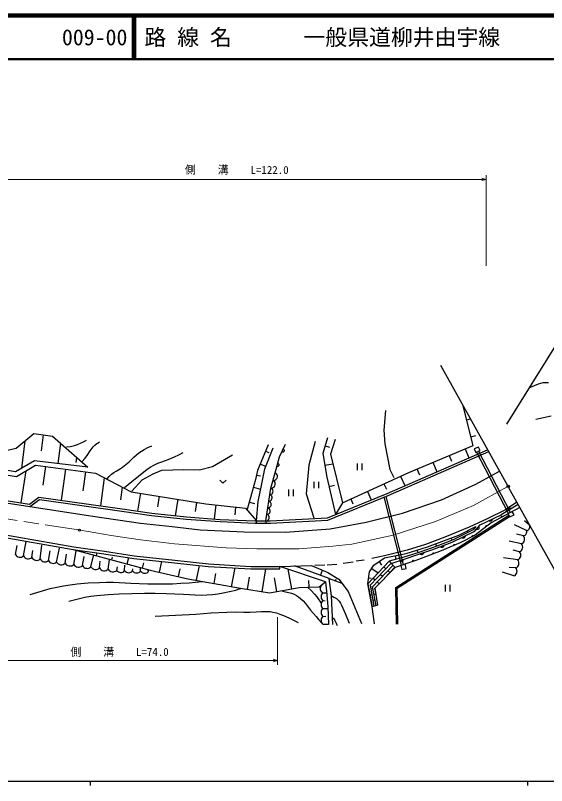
# Model space of a CAD drawing. Units: millimetres, scale not verified. Extents: x 40000 to 680000, y 20000 to 380000.
# Drawn here: x 150873 to 272345, y 204000 to 380000 of the extents above; entities that cross this region are included whole.
import ezdxf
from ezdxf.enums import TextEntityAlignment as Align

# ---------------------------------------------------------------- set-up
doc = ezdxf.new("R2010")
doc.units = ezdxf.units.MM
doc.header["$LTSCALE"] = 1000
doc.header["$PDMODE"] = 32
doc.header["$PDSIZE"] = 500
doc.linetypes.add('CHAIN', pattern=[18.5, 12, -1.5, 3.5, -1.5])
for name, color, linetype, lineweight in [('M-BGD', 7, 'Continuous', 25), ('M-BMK', 2, 'CHAIN', 13), ('M-BMK-OTRS', 5, 'Continuous', 25), ('M-BMK-SRVR', 3, 'Continuous', 25), ('M-STR-HTXT', 7, 'Continuous', 13), ('M-TTL', 2, 'Continuous', 140), ('M-TTL-BAND', 7, 'Continuous', 25), ('M-TTL-LINE', 7, 'Continuous', 50)]:
    doc.layers.add(name, color=color, linetype=linetype, lineweight=lineweight)
doc.layers.add('M-OTRS', color=6, linetype='Continuous')
doc.layers.add('M-TTL-TXT', color=7, linetype='Continuous')
doc.styles.add('ＭＳ ゴシック', font='')
doc.styles.get('ＭＳ ゴシック').set_extended_font_data('MS Gothic')

msp = doc.modelspace()

# ---------------------------------------------------------------- linework, layer by layer
at = {"layer": 'M-BGD'}
for p, q in [((269571, 295451), (270464, 295817)), ((270464, 295817), (271012, 295982)), ((271012, 295982), (271579, 296088)), ((271579, 296088), (272186, 296126)), ((272186, 296126), (272803, 296104)), ((268697, 295027), (269571, 295451)), ((255529, 281733), (253272, 290761)), ((235494, 289701), (235086, 285212)), ((254068, 287580), (254927, 287794)), ((269902, 287763), (271635, 288082)), ((271635, 288082), (273353, 288459)), ((235086, 285212), (235319, 282065)), ((151063, 281117), (155053, 284426)), ((155053, 284426), (159367, 283874)), ((157210, 284150), (156745, 280515)), ((159367, 283874), (167411, 276771)), ((222262, 283443), (221168, 279887)), ((255042, 283682), (256189, 283969)), ((153058, 282772), (152255, 276493)), ((161202, 282254), (160603, 277566)), ((208637, 281896), (206204, 276025)), ((211297, 279097), (212670, 281994)), ((219406, 282647), (218007, 277226)), ((221715, 281665), (222711, 281358)), ((224006, 283066), (222912, 279750)), ((235319, 282065), (236485, 276235)), ((240862, 275579), (255529, 281733)), ((145322, 279788), (151063, 281117)), ((207891, 276382), (209804, 281150)), ((208028, 280428), (208793, 280111)), ((221168, 279887), (222091, 274485)), ((235884, 270784), (258855, 280750)), ((236078, 270323), (259100, 280312)), ((253696, 280964), (254566, 278890)), ((256794, 281357), (255803, 280947)), ((255803, 280947), (256130, 280155)), ((256130, 280155), (257122, 280566)), ((263648, 266178), (256341, 280242)), ((264085, 266421), (256784, 280473)), ((257122, 280566), (256794, 281357)), ((155280, 278231), (150934, 275733)), ((167411, 276771), (155280, 278231)), ((164873, 279012), (164726, 277863)), ((210281, 275488), (211297, 279097)), ((222912, 279750), (225647, 268638)), ((250029, 279425), (250562, 278154)), ((150934, 275733), (145257, 276609)), ((151128, 274598), (155442, 277193)), ((155442, 277193), (169162, 275376)), ((157729, 276890), (157169, 272660)), ((206812, 277493), (208119, 276951)), ((207112, 272555), (207891, 276382)), ((218007, 277226), (217366, 270640)), ((221629, 277186), (223466, 277499)), ((229032, 277588), (229032, 276088)), ((230184, 276088), (230184, 277588)), ((242695, 276348), (243251, 275024)), ((246362, 277887), (247270, 275724)), ((145030, 275571), (151128, 274598)), ((153285, 275895), (152124, 268619)), ((162302, 276285), (161363, 269189)), ((166875, 275679), (166308, 271395)), ((169162, 275376), (177336, 271160)), ((206204, 276025), (205782, 273917)), ((205993, 274971), (206922, 274785)), ((209264, 271981), (210281, 275488)), ((225647, 268638), (240862, 275579)), ((236485, 276235), (237418, 274370)), ((238960, 274711), (239947, 272547)), ((256158, 272855), (261599, 275831)), ((171205, 274322), (170359, 267932)), ((205782, 273917), (203901, 267073)), ((219138, 273432), (219138, 271932)), ((220289, 271932), (220289, 273432)), ((222091, 274485), (224074, 265937)), ((235156, 272976), (235729, 271720)), ((248332, 269323), (256158, 272855)), ((175292, 272214), (174903, 269275)), ((177336, 271160), (194416, 268370)), ((205312, 272206), (206947, 271757)), ((206366, 268954), (207112, 272555)), ((208171, 264486), (209264, 271981)), ((213300, 271651), (213300, 270151)), ((214451, 270151), (214451, 271651)), ((222587, 272348), (223805, 272630)), ((231352, 271241), (232243, 269289)), ((143878, 269397), (154212, 267788)), ((143957, 269891), (154081, 268315)), ((154081, 268315), (156222, 269921)), ((154212, 267788), (156357, 269397)), ((156222, 269921), (175261, 267211)), ((156357, 269397), (175191, 266716)), ((179471, 270811), (178800, 266705)), ((183741, 270114), (183351, 267725)), ((188011, 269417), (187401, 265682)), ((217366, 270640), (219114, 265219)), ((222221, 265164), (235884, 270784)), ((222332, 264669), (236078, 270323)), ((227549, 269506), (228043, 268423)), ((239142, 254351), (235185, 269956)), ((239617, 254511), (235670, 270079)), ((239396, 266225), (248332, 269323)), ((154212, 267788), (168570, 265573)), ((192281, 268719), (191944, 266656)), ((194416, 268370), (203498, 267397)), ((196686, 268127), (196344, 264929)), ((201227, 267641), (201038, 265873)), ((204371, 268784), (205534, 268464)), ((206009, 264486), (206366, 268954)), ((225647, 268638), (224074, 265937)), ((266215, 267554), (259647, 264043)), ((265848, 268212), (261922, 265889)), ((265532, 268779), (262957, 267007)), ((175191, 266716), (182015, 265741)), ((175261, 267211), (182076, 266237)), ((182076, 266237), (190005, 265410)), ((203498, 267397), (206009, 264486)), ((231081, 264214), (239396, 266225)), ((237846, 249302), (263740, 265784)), ((257115, 263614), (261922, 265889)), ((262957, 267007), (258731, 264941)), ((263964, 265380), (263548, 266128)), ((263964, 265380), (264890, 265895)), ((264890, 265895), (264482, 266628)), ((168570, 265573), (179462, 263943)), ((182015, 265741), (189960, 264912)), ((189960, 264912), (197662, 264328)), ((190005, 265410), (197691, 264827)), ((197662, 264328), (205613, 263986)), ((197691, 264827), (205624, 264486)), ((205624, 264486), (209158, 264486)), ((206009, 264486), (205944, 263986)), ((208171, 264486), (208133, 263986)), ((209158, 264486), (222221, 265164)), ((209171, 263986), (222332, 264669)), ((222875, 262693), (231081, 264214)), ((238150, 249140), (263886, 265521)), ((258731, 264941), (254600, 263068)), ((259647, 264043), (256043, 261211)), ((268445, 263485), (267287, 264515)), ((137383, 262641), (164122, 257974)), ((137480, 263233), (164216, 258567)), ((179462, 263943), (186744, 263236)), ((186744, 263236), (193102, 262475)), ((193102, 262475), (203179, 261986)), ((205613, 263986), (209171, 263986)), ((212635, 261932), (222875, 262693)), ((254600, 263068), (249077, 260763)), ((255528, 262412), (250978, 260181)), ((252266, 261211), (256128, 263185)), ((256128, 263185), (255528, 262412)), ((255914, 262112), (257115, 263614)), ((267737, 262284), (265012, 263571)), ((203179, 261986), (212635, 261932)), ((249077, 260763), (244658, 259130)), ((245142, 258593), (252266, 261211)), ((250485, 260556), (250595, 260258)), ((250721, 259623), (255914, 262112)), ((256043, 261211), (252609, 259451)), ((254197, 262198), (254376, 261848)), ((267029, 261082), (265484, 261468)), ((150873, 256825), (151296, 258846)), ((152759, 256479), (153374, 259769)), ((156530, 255786), (156953, 258961)), ((244658, 259130), (240432, 257833)), ((247245, 258722), (243382, 257305)), ((246129, 257863), (250721, 259623)), ((246923, 259247), (247131, 258680)), ((250978, 260181), (247245, 258722)), ((252609, 259451), (247846, 257477)), ((266600, 259245), (263810, 259880)), ((154644, 256132), (154875, 257749)), ((158416, 255440), (158801, 257633)), ((160302, 255093), (160937, 258268)), ((164122, 257974), (171126, 256974)), ((164122, 257974), (181661, 253246)), ((164216, 258567), (171215, 257567)), ((164227, 254549), (164747, 257633)), ((169383, 256556), (169556, 257198)), ((171126, 256974), (177936, 255906)), ((171215, 257567), (178014, 256501)), ((240432, 257833), (235244, 256488)), ((235271, 256018), (240207, 257048)), ((236828, 254789), (246129, 257863)), ((240207, 257048), (245142, 258593)), ((243382, 257305), (240207, 256361)), ((247846, 257477), (242438, 255460)), ((242674, 257820), (242798, 257425)), ((266171, 257408), (264669, 257777)), ((162264, 254821), (162553, 256883)), ((166190, 254277), (166594, 256363)), ((168152, 254005), (168730, 256537)), ((170115, 253733), (170231, 255267)), ((172078, 253461), (172366, 255555)), ((172891, 255610), (173060, 256236)), ((176399, 254665), (176782, 256087)), ((177936, 255906), (187284, 254904)), ((178014, 256501), (187347, 255501)), ((183825, 252755), (184383, 255215)), ((187347, 255501), (195013, 254701)), ((228815, 255335), (230640, 255576)), ((231452, 250138), (236344, 255288)), ((235244, 256488), (232411, 255912)), ((232825, 254344), (235271, 256018)), ((240207, 256361), (236344, 255288)), ((236344, 255288), (237717, 253872)), ((242438, 255460), (237717, 253872)), ((237739, 256533), (237905, 255736)), ((265742, 255572), (262523, 256018)), ((174041, 253188), (174214, 253997)), ((175859, 253131), (175888, 254401)), ((177677, 253073), (177735, 253535)), ((179496, 253015), (179467, 253881)), ((179907, 253719), (180217, 254871)), ((187284, 254904), (194963, 254103)), ((188155, 251774), (188559, 253555)), ((192321, 250918), (192941, 254314)), ((194963, 254103), (204727, 253501)), ((195013, 254701), (204746, 254101)), ((200326, 249455), (201105, 253724)), ((204727, 253501), (211350, 253501)), ((204746, 254101), (211350, 254101)), ((207306, 248310), (208118, 253501)), ((211350, 254101), (218549, 254301)), ((211350, 253501), (211350, 254101)), ((221781, 250591), (211350, 254101)), ((214074, 248960), (213275, 253453)), ((222609, 251300), (214716, 254194)), ((218549, 254301), (222349, 252701)), ((219353, 254375), (221659, 254471)), ((222187, 254423), (224397, 254567)), ((225837, 254807), (228095, 255095)), ((231881, 252885), (232825, 254344)), ((231996, 249785), (236789, 254830)), ((232353, 253615), (233840, 252652)), ((232540, 249432), (237233, 254372)), ((237717, 253872), (233040, 249108)), ((234048, 255181), (234599, 254375)), ((235121, 254001), (235583, 253562)), ((235274, 251384), (237677, 253914)), ((239029, 254313), (239264, 253345)), ((239264, 253345), (240258, 253587)), ((240258, 253587), (240002, 254641)), ((265312, 253735), (263810, 253829)), ((181314, 252957), (181141, 253304)), ((181661, 253246), (190320, 251283)), ((196323, 250187), (196739, 252460)), ((220636, 252023), (221080, 253235)), ((222349, 252701), (224815, 251168)), ((231452, 250138), (231881, 252885)), ((234360, 252274), (234823, 251835)), ((236046, 253122), (236508, 252683)), ((264883, 251898), (262265, 252756)), ((190320, 251283), (202327, 249090)), ((203986, 248830), (204425, 251633)), ((210668, 248354), (210119, 251442)), ((218057, 249350), (218000, 250865)), ((220338, 249436), (221781, 250591)), ((221781, 250591), (222090, 247667)), ((223180, 247330), (222609, 251300)), ((222609, 251300), (225537, 250221)), ((224073, 250760), (224229, 251184)), ((224815, 251168), (226948, 248368)), ((231452, 250138), (232439, 244860)), ((232439, 244860), (231452, 250138)), ((231666, 251512), (232236, 251423)), ((232675, 251426), (233137, 250987)), ((233600, 250547), (234041, 250128)), ((202327, 249090), (208965, 248051)), ((208965, 248051), (215777, 249263)), ((215777, 249263), (220338, 249436)), ((226948, 248368), (230015, 241068)), ((231969, 249803), (232871, 244979)), ((232578, 248983), (232138, 248901)), ((232487, 249467), (233304, 245098)), ((233005, 249131), (233267, 247731)), ((233046, 249071), (233017, 249065)), ((233040, 249108), (233683, 245203)), ((238022, 240866), (237846, 249302)), ((238322, 240873), (238150, 249140)), ((249119, 249883), (249119, 248383)), ((250270, 248383), (250270, 249883)), ((221208, 248057), (221934, 248083)), ((222090, 247667), (222297, 244813)), ((223491, 240818), (223180, 247330)), ((232385, 247581), (231945, 247499)), ((233264, 247746), (232824, 247663)), ((221214, 246260), (221701, 246188)), ((222297, 244813), (222505, 240792)), ((233683, 245203), (232439, 244860)), ((232997, 240954), (232439, 244860)), ((233071, 246344), (232632, 246262)), ((221221, 244463), (222168, 244450)), ((221227, 242666), (221856, 242686)), ((221234, 240869), (222453, 240869))]:
    msp.add_line(p, q, dxfattribs=at)
for points in [[(162535, 281376), (163476, 281519), (164409, 281722), (165107, 281951), (165797, 282241), (166456, 282561), (167119, 282903)], [(166134, 278082), (166751, 278738), (167321, 279432), (167962, 280464), (168645, 281449), (169042, 281818), (169484, 282147), (169772, 282338), (170073, 282530)], [(171838, 274110), (172330, 274670), (172859, 275183), (173354, 275545), (173894, 275865), (174647, 276284), (175365, 276754), (176133, 277359), (176866, 278014), (177959, 279043), (179093, 280028), (179678, 280457), (180304, 280840), (181162, 281264), (182058, 281647)], [(175811, 272107), (178335, 274207), (180898, 276261), (181690, 276770), (182519, 277231), (183415, 277648), (184335, 278009), (185812, 278543), (187273, 279136), (188248, 279597), (189222, 280085)], [(212155, 280907), (212224, 280838), (212274, 280762), (212321, 280655), (212327, 280555), (212312, 280458), (212259, 280346), (212193, 280273), (212112, 280214), (211999, 280181), (211908, 280171), (211812, 280184)], [(177534, 271281), (179865, 273904), (182372, 275245), (184354, 276061), (189386, 276235), (193000, 276177), (195915, 276935), (200520, 279616)], [(210898, 277677), (210978, 277622), (211040, 277554), (211104, 277457), (211126, 277359), (211127, 277261), (211094, 277142), (211041, 277059), (210971, 276987), (210866, 276936), (210777, 276911), (210681, 276907)], [(209773, 273734), (209993, 273742), (210195, 273797), (210437, 273912), (210598, 274075), (210724, 274262), (210803, 274534), (210797, 274759), (210747, 274982), (210604, 275209), (210462, 275359), (210281, 275488)], [(197593, 273830), (198343, 273121), (199093, 273830)], [(209264, 271981), (209485, 271988), (209687, 272044), (209929, 272159), (210090, 272321), (210216, 272508), (210294, 272780), (210288, 273005), (210239, 273229), (210096, 273455), (209954, 273606), (209773, 273734)], [(209046, 270482), (209226, 270513), (209386, 270582), (209572, 270704), (209686, 270856), (209768, 271023), (209802, 271256), (209771, 271440), (209705, 271618), (209562, 271788), (209428, 271896), (209264, 271981)], [(208827, 268983), (209008, 269014), (209167, 269083), (209353, 269205), (209467, 269357), (209549, 269525), (209583, 269757), (209552, 269941), (209487, 270119), (209343, 270289), (209209, 270397), (209046, 270482)], [(208609, 267484), (208789, 267515), (208948, 267584), (209135, 267706), (209249, 267858), (209331, 268026), (209364, 268258), (209334, 268442), (209268, 268620), (209124, 268790), (208991, 268898), (208827, 268983)], [(208171, 264486), (208352, 264517), (208511, 264586), (208698, 264708), (208811, 264860), (208893, 265028), (208927, 265260), (208897, 265444), (208831, 265622), (208687, 265793), (208554, 265900), (208390, 265985)], [(208390, 265985), (208571, 266016), (208730, 266085), (208916, 266207), (209030, 266359), (209112, 266527), (209146, 266759), (209115, 266943), (209049, 267121), (208906, 267292), (208772, 267399), (208609, 267484)], [(263541, 266847), (263521, 266942), (263523, 267034), (263544, 267148), (263595, 267234), (263662, 267306), (263768, 267369), (263863, 267393), (263964, 267397), (264076, 267361), (264157, 267318), (264229, 267254)], [(259880, 264922), (259891, 264826), (259881, 264734), (259850, 264622), (259791, 264541), (259718, 264476), (259606, 264423), (259509, 264408), (259409, 264414), (259300, 264460), (259224, 264510), (259157, 264580)], [(262266, 265443), (262231, 265476), (262191, 265499), (262136, 265520), (262086, 265520), (262037, 265511), (261983, 265482), (261948, 265447), (261921, 265405), (261907, 265348), (261905, 265302), (261913, 265254)], [(256765, 263175), (256816, 263093), (256847, 263007), (256869, 262892), (256851, 262794), (256814, 262703), (256737, 262606), (256656, 262550), (256564, 262511), (256446, 262505), (256355, 262517), (256265, 262551)], [(258682, 263284), (258642, 263311), (258599, 263327), (258541, 263338), (258491, 263329), (258445, 263312), (258396, 263274), (258369, 263233), (258349, 263187), (258345, 263128), (258351, 263083), (258367, 263037)], [(253678, 261040), (253689, 260943), (253679, 260852), (253649, 260740), (253590, 260659), (253518, 260593), (253406, 260539), (253309, 260524), (253209, 260529), (253101, 260575), (253024, 260624), (252957, 260694)], [(255594, 260981), (255560, 261015), (255521, 261039), (255466, 261060), (255416, 261061), (255367, 261053), (255312, 261025), (255277, 260990), (255249, 260949), (255234, 260892), (255231, 260847), (255238, 260798)], [(248799, 258886), (248802, 258789), (248785, 258699), (248745, 258589), (248680, 258513), (248602, 258453), (248487, 258409), (248389, 258401), (248289, 258415), (248185, 258469), (248112, 258525), (248051, 258600)], [(251436, 258965), (251404, 259002), (251367, 259029), (251315, 259054), (251265, 259060), (251216, 259055), (251158, 259032), (251121, 259000), (251089, 258961), (251070, 258905), (251064, 258860), (251066, 258812)], [(244184, 257220), (244182, 257123), (244161, 257034), (244116, 256926), (244048, 256853), (243968, 256797), (243850, 256758), (243752, 256755), (243653, 256773), (243551, 256832), (243481, 256891), (243424, 256969)], [(246658, 257034), (246628, 257072), (246592, 257100), (246540, 257128), (246490, 257135), (246441, 257132), (246383, 257111), (246344, 257080), (246311, 257042), (246290, 256987), (246282, 256943), (246283, 256894)], [(239533, 255683), (239532, 255586), (239511, 255497), (239466, 255389), (239398, 255316), (239317, 255260), (239199, 255221), (239101, 255218), (239003, 255236), (238901, 255295), (238831, 255354), (238774, 255432)], [(242028, 255322), (241999, 255361), (241963, 255390), (241912, 255419), (241863, 255428), (241814, 255427), (241755, 255407), (241715, 255378), (241681, 255341), (241658, 255287), (241649, 255243), (241648, 255194)], [(154267, 247695), (156531, 248386), (158820, 249022), (160326, 249377), (161855, 249675), (163435, 249915), (165023, 250096), (167545, 250299), (170080, 250442), (171707, 250488), (173343, 250473), (177251, 250276), (181167, 250139), (183977, 250110), (186787, 250142), (188694, 250223), (190597, 250364), (192090, 250504), (193582, 250657)], [(163083, 246163), (164905, 246625), (166747, 247029), (168126, 247259), (169524, 247430), (172069, 247638), (174625, 247787), (177489, 247909), (180365, 247972), (182853, 247982), (185342, 247932), (189341, 247712), (193337, 247551), (194625, 247578), (195919, 247664), (197170, 247809), (198422, 248015), (199837, 248322), (201249, 248690), (201836, 248854), (202433, 249023)], [(211961, 248468), (213005, 248229), (214025, 247935), (214607, 247710), (215165, 247429), (215636, 247121), (216082, 246755), (216645, 246195), (217174, 245582), (218388, 244060), (219628, 242603), (220273, 241875), (220920, 241154)], [(217666, 249308), (218499, 248554), (219294, 247754), (219816, 247126), (220298, 246451), (220520, 246118), (220745, 245773)], [(223055, 247418), (223692, 247093), (224293, 246719), (224623, 246445), (224910, 246129), (225216, 245682), (225476, 245193), (226344, 243141), (227220, 241154)], [(182806, 242702), (187454, 242921), (192104, 243200), (195658, 243451), (199221, 243642), (201166, 243685), (203108, 243668), (204504, 243655), (205904, 243701), (207166, 243791), (208431, 243820), (209103, 243769), (209779, 243658), (210574, 243458), (211367, 243195), (212566, 242710), (213743, 242170), (214640, 241731), (215530, 241284)], [(223510, 242344), (223884, 241740), (224209, 241101), (224315, 240853), (224420, 240594)]]:
    msp.add_lwpolyline(points, dxfattribs=at)
for centre, radius, start, end in [((266932, 261948), 872, 276.35966, 22.61987), ((267641, 263150), 872, 276.35966, 22.61987), ((266126, 260324), 1179, 293.71895, 39.97915), ((265696, 258488), 1179, 293.71895, 39.97915), ((265267, 256651), 1179, 293.71895, 39.97915), ((151946, 257359), 1198, 206.46219, 312.7224), ((153831, 257013), 1198, 206.46219, 312.7224), ((155717, 256666), 1198, 206.46219, 312.7224), ((157603, 256320), 1198, 206.46219, 312.7224), ((159489, 255974), 1198, 206.46219, 312.7224), ((264838, 254814), 1179, 293.71895, 39.97915), ((161385, 255693), 1238, 208.97586, 315.23607), ((163348, 255421), 1238, 208.97586, 315.23607), ((165310, 255149), 1238, 208.97586, 315.23607), ((167273, 254877), 1238, 208.97586, 315.23607), ((169236, 254605), 1238, 208.97586, 315.23607), ((171199, 254333), 1238, 208.97586, 315.23607), ((173161, 254060), 1238, 208.97586, 315.23607), ((264409, 252977), 1179, 293.71895, 39.97915), ((174971, 253841), 1137, 215.05159, 321.3118), ((176790, 253784), 1137, 215.05159, 321.3118), ((178608, 253726), 1137, 215.05159, 321.3118), ((180427, 253668), 1137, 215.05159, 321.3118), ((221678, 249062), 1110, 138.67233, 244.93254), ((221885, 247161), 1123, 127.07675, 233.33694), ((221891, 245364), 1123, 127.07675, 233.33694), ((221898, 243567), 1123, 127.07675, 233.33694), ((221904, 241770), 1123, 127.07675, 233.33694)]:
    msp.add_arc(centre, radius, start, end, dxfattribs=at)
at = {"layer": 'M-BMK'}
for p, q in [((66300, 277722), (165280, 262416)), ((255596, 267990), (263316, 272239)), ((246953, 264376), (255596, 267990)), ((237264, 261234), (246953, 264376)), ((165774, 262337), (172785, 261181)), ((172785, 261181), (179489, 260134)), ((227784, 259191), (237264, 261234)), ((179489, 260134), (187293, 259244)), ((187293, 259244), (199078, 258353)), ((215685, 258091), (223436, 258720)), ((223436, 258720), (227784, 259191)), ((199078, 258353), (206096, 258091)), ((206096, 258091), (215685, 258091))]:
    msp.add_line(p, q, dxfattribs=at)
at = {"layer": 'M-BMK-OTRS'}
for p, q in [((275143, 305750), (263204, 286569)), ((248079, 300074), (263413, 272578)), ((263657, 272141), (275598, 250728))]:
    msp.add_line(p, q, dxfattribs=at)
at = {"layer": 'M-BMK-SRVR'}
for centre, radius in [((263535, 272359), 249), ((263535, 272359), 7.5), ((165527, 262377), 249), ((165527, 262377), 7.5)]:
    msp.add_circle(centre, radius, dxfattribs=at)
at = {"layer": 'M-OTRS'}
msp.add_point((263587, 272396), dxfattribs=at)
at = {"layer": 'M-STR-HTXT'}
for p, q in [((258554, 343529), (258554, 322807)), ((144253, 342529), (258554, 342529)), ((210801, 231576), (210801, 242518)), ((138464, 232576), (210801, 232576))]:
    msp.add_line(p, q, dxfattribs=at)
for points in [[(257554, 342816), (258554, 342529), (257554, 342244)], [(209801, 232863), (210801, 232576), (209801, 232291)]]:
    msp.add_lwpolyline(points, dxfattribs=at)
at = {"layer": 'M-TTL'}
msp.add_line((680000, 380000), (40000, 380000), dxfattribs=at)
at = {"layer": 'M-TTL-BAND'}
for p, q in [((40000, 205000), (579000, 205000)), ((168000, 205000), (168000, 204000)), ((268000, 205000), (268000, 204000))]:
    msp.add_line(p, q, dxfattribs=at)
at = {"layer": 'M-TTL-LINE'}
for p, q in [((177750, 380000), (177750, 370000)), ((178250, 380000), (178250, 370000)), ((40000, 370000), (680000, 370000))]:
    msp.add_line(p, q, dxfattribs=at)

# ---------------------------------------------------------------- texts
at = {"layer": 'M-STR-HTXT', "style": 'ＭＳ ゴシック'}
msp.add_text('側\u3000\u3000溝\u3000\u3000L=122.0', height=1833, rotation=359.8, dxfattribs=at).set_placement((189623, 343283), align=Align.BOTTOM_LEFT)
msp.add_text('側\u3000\u3000溝\u3000\u3000L=74.0', height=1833, dxfattribs=at).set_placement((163445, 233076), align=Align.BOTTOM_LEFT)
at = {"layer": 'M-TTL-TXT', "style": 'ＭＳ ゴシック'}
for s, p in [('009-00', (161521, 375000)), ('路 線 名', (180380, 375000)), ('一般県道柳井由宇線', (216734, 375000))]:
    msp.add_text(s, height=3666, dxfattribs=at).set_placement(p, align=Align.MIDDLE_LEFT)

doc.saveas('drawing.dxf')
